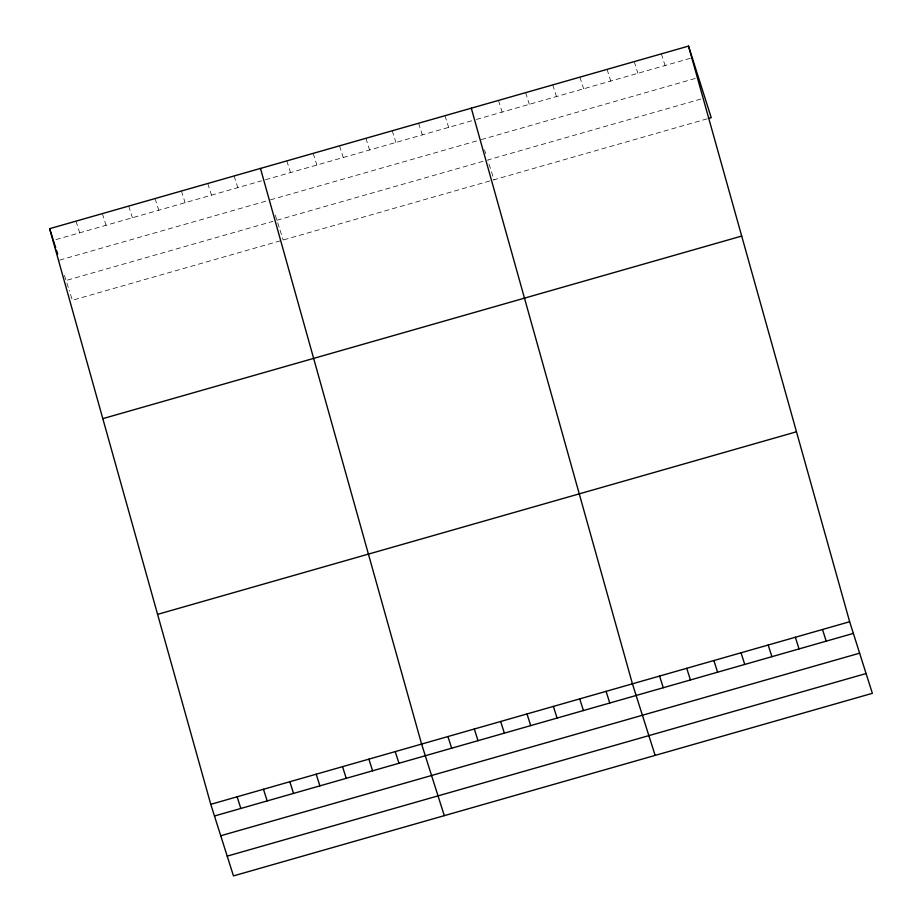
<?xml version="1.0" encoding="UTF-8"?>
<svg xmlns="http://www.w3.org/2000/svg" width="922" height="922" viewBox="0 0 922 922"><rect width="100%" height="100%" fill="white"/><g stroke="black" fill="none" stroke-linecap="round" stroke-linejoin="round"><path stroke-width="0.69" stroke-dasharray="4.61 3.46" d="M55.977 239.593L261.537 180.85M265.49 179.721L472.375 120.598M476.363 119.457L690.866 58.155M59.619 260.119L267.806 200.616M270.446 199.867L478.645 140.363M481.272 139.614L695.787 78.312M67.387 280.115L272.958 221.361M276.911 220.231L483.785 161.108M700.881 99.069L487.738 159.979L494.008 179.755M707.162 118.834L72.342 300.261L69.208 290.372M661.374 53.856L665.073 65.52M634.221 61.624L637.92 73.287M607.068 69.381L610.767 81.044M579.915 77.137L583.614 88.8M552.762 84.905L556.462 96.568M525.609 92.661L529.309 104.324M498.456 100.417L502.156 112.081M484.511 149.802L485.721 153.617M444.957 115.711L448.657 127.374M418.6 123.237L422.299 134.9M392.242 130.774L395.941 142.437M365.896 138.3L369.595 149.975M339.538 145.837L343.238 157.501M313.18 153.363L316.88 165.038M286.823 160.901L290.534 172.564M275.286 215.137L279.654 228.887M280.046 230.12L283.181 240.008M234.119 175.964L237.818 187.627M207.761 183.49L211.461 195.164M181.415 191.027L185.115 202.69M155.057 198.553L158.757 210.228M128.7 206.09L132.399 217.753M102.354 213.616L106.053 225.291M75.996 221.153L79.695 232.817M64.459 275.39L68.816 289.139"/><path stroke-width="1.38" d="M688.527 46.1L849.658 621.739L872.362 693.321L233.473 875.9L210.769 804.33L49.638 228.679L688.527 46.1L711.231 117.67L708.511 118.442M102.815 418.646L741.703 236.067M157.593 614.363L796.481 431.784M210.769 804.33L849.658 621.739M214.469 815.993L853.357 633.402M220.738 835.758L859.627 653.179M227.204 856.135L866.092 673.544M822.505 629.507L826.204 641.17M795.352 637.263L799.051 648.927M768.199 645.02L771.898 656.683M741.046 652.788L744.746 664.451M713.893 660.544L717.593 672.207M686.74 668.3L690.44 679.963M659.587 676.068L663.287 687.731M655.139 755.395L632.434 683.824L471.303 108.174M606.077 691.35L609.776 703.013M579.731 698.888L583.43 710.551M553.373 706.413L557.072 718.077M527.015 713.951L530.715 725.614M500.658 721.477L504.369 733.14M474.311 729.014L478.011 740.677M447.954 736.54L451.653 748.203M444.3 815.647L421.596 744.077L260.477 168.426M395.25 751.603L398.949 763.266M368.892 759.14L372.592 770.804M342.535 766.666L346.234 778.329M316.188 774.203L319.888 785.867M289.831 781.729L293.53 793.393M263.473 789.267L267.173 800.93M237.127 796.792L240.826 808.456M49.638 228.679L52.934 239.052M53.338 240.354L55.689 247.764M56.473 250.231L57.648 253.942"/></g></svg>
